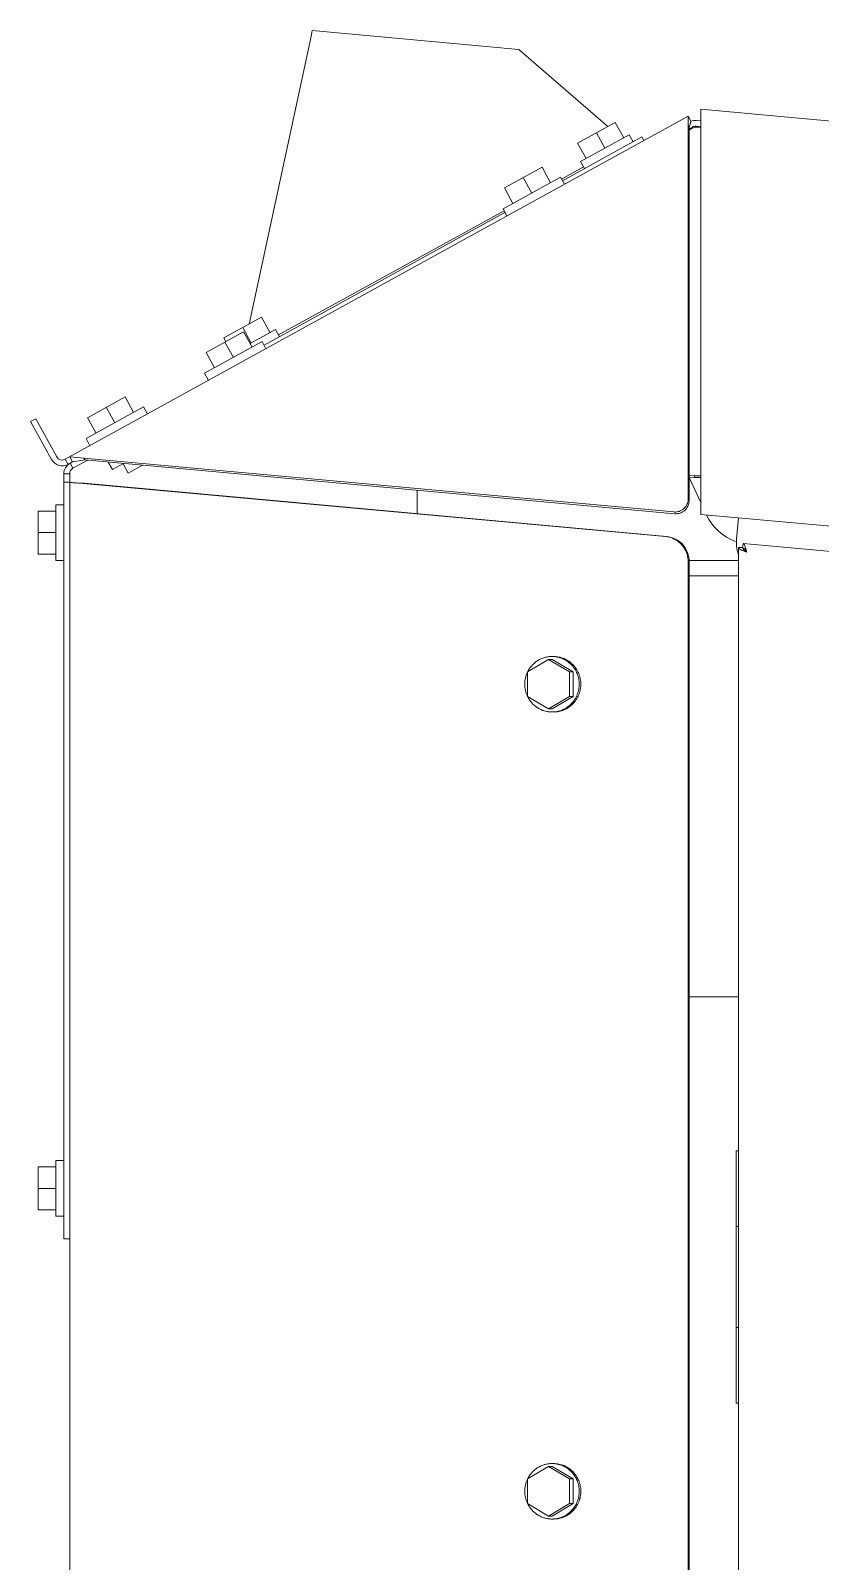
# Model space of a CAD drawing. Header units: millimetres. Extents: x -7970 to 6845, y -11075 to 1978.
# Drawn here: x 1984 to 2297, y -8997 to -8390 of the extents above; entities that cross this region are included whole.
import ezdxf

# ---------------------------------------------------------------- set-up
doc = ezdxf.new("R2010")
doc.units = ezdxf.units.MM
doc.header["$LTSCALE"] = 5
doc.layers.add('Layer0021', color=7, linetype='Continuous')

msp = doc.modelspace()

# ---------------------------------------------------------------- linework, layer by layer
at = {"layer": 'Layer0021', "color": 7, "linetype": 'Continuous', "lineweight": 18}
for p, q in [((2070.667, -8506.166), (2095.359, -8391.48)), ((2095.359, -8391.48), (2095.385, -8391.357)), ((2095.385, -8391.357), (2095.72, -8389.804)), ((2095.72, -8389.804), (2177.479, -8397.25)), ((2177.479, -8397.25), (2212.834, -8427.772)), ((1997.857, -8559.79), (2244.608, -8423.727)), ((2244.608, -8423.727), (2245.719, -8425.741)), ((2244.608, -8423.727), (2244.608, -8425.807)), ((2249.607, -8422.576), (2249.608, -8420.97)), ((2249.607, -8422.952), (2249.607, -8422.576)), ((2249.608, -8423.228), (2249.607, -8422.952)), ((2249.608, -8420.97), (3887.629, -8570.424)), ((2249.608, -8581.634), (2249.608, -8423.228)), ((2200.818, -8434.399), (2215.704, -8426.19)), ((2211.641, -8436.424), (2208.261, -8430.294)), ((2219.085, -8432.32), (2215.704, -8426.19)), ((2244.608, -8425.807), (2244.608, -8427.363)), ((2244.608, -8427.363), (2244.979, -8428.043)), ((2244.608, -8575.665), (2244.608, -8427.363)), ((2245.513, -8426.38), (2244.979, -8428.043)), ((2246.33, -8428.031), (2244.979, -8428.775)), ((2244.979, -8429.232), (2244.979, -8428.043)), ((2244.979, -8429.232), (2246.011, -8428.663)), ((2244.979, -8576.344), (2244.979, -8429.232)), ((2245.719, -8425.741), (2245.513, -8426.38)), ((2249.608, -8427.898), (2247.764, -8427.73)), ((2249.608, -8425.589), (2247.973, -8425.44)), ((2248.993, -8428.043), (2249.608, -8428.099)), ((2194.825, -8449.351), (2226.322, -8431.983)), ((2204.198, -8440.528), (2200.818, -8434.399)), ((2202.009, -8441.736), (2221.274, -8431.112)), ((2222.819, -8433.915), (2221.274, -8431.112)), ((2226.322, -8431.983), (2227.094, -8433.384)), ((2203.554, -8444.538), (2202.009, -8441.736)), ((2194.052, -8447.95), (2171.284, -8460.505)), ((2171.844, -8452.202), (2186.731, -8443.993)), ((2182.668, -8454.227), (2179.288, -8448.098)), ((2190.111, -8450.123), (2186.731, -8443.993)), ((2194.052, -8447.95), (2195.597, -8450.752)), ((2194.438, -8448.651), (2203.167, -8443.837)), ((2175.225, -8458.332), (2171.844, -8452.202)), ((2171.284, -8460.505), (2172.829, -8463.307)), ((2076.606, -8514.539), (2172.057, -8461.906)), ((2082.322, -8510.473), (2171.67, -8461.205)), ((2060.707, -8511.658), (2075.594, -8503.449)), ((2078.974, -8509.579), (2075.594, -8503.449)), ((2053.626, -8517.39), (2068.513, -8509.181)), ((2071.531, -8513.683), (2068.15, -8507.554)), ((2071.893, -8515.311), (2068.513, -8509.181)), ((2071.12, -8513.91), (2081.163, -8508.372)), ((2082.708, -8511.174), (2081.163, -8508.372)), ((2075.834, -8513.138), (2053.066, -8525.692)), ((2061.48, -8513.059), (2060.707, -8511.658)), ((2064.45, -8519.415), (2061.07, -8513.285)), ((2075.834, -8513.138), (2077.379, -8515.94)), ((2057.006, -8523.519), (2053.626, -8517.39)), ((2053.066, -8525.692), (2054.611, -8528.495)), ((2028.858, -8539.017), (2006.096, -8551.582)), ((2006.652, -8543.279), (2021.535, -8535.063)), ((2017.477, -8545.3), (2014.094, -8539.171)), ((2024.918, -8541.192), (2021.535, -8535.063)), ((2028.858, -8539.017), (2030.404, -8541.818)), ((1986.155, -8543.746), (1984.141, -8544.857)), ((1992.446, -8559.918), (1984.141, -8544.857)), ((1994.46, -8558.808), (1986.155, -8543.746)), ((2010.035, -8549.407), (2006.652, -8543.279)), ((2023.401, -8545.685), (2023.409, -8545.7)), ((2006.096, -8551.582), (2007.642, -8554.384)), ((2014.646, -8550.517), (2014.652, -8550.529)), ((1997.857, -8559.79), (1998.967, -8561.804)), ((2000.719, -8560.838), (1998.967, -8561.804)), ((2000.719, -8560.838), (1999.608, -8558.824)), ((2005.267, -8559.34), (1999.608, -8558.824)), ((1999.788, -8561.346), (2000.9, -8563.36)), ((2005.638, -8560.02), (2000.719, -8560.838)), ((2000.9, -8563.36), (2006.765, -8560.122)), ((2005.267, -8559.34), (2005.638, -8560.02)), ((2238.966, -8580.662), (2005.267, -8559.34)), ((2239.337, -8581.342), (2005.638, -8560.02)), ((2016.52, -8563.875), (2014.856, -8560.861)), ((2016.52, -8563.875), (2020.97, -8561.418)), ((2020.735, -8561.548), (2022.765, -8565.225)), ((2020.816, -8561.504), (2020.759, -8561.399)), ((2028.428, -8562.099), (2022.765, -8565.225)), ((1997.308, -8565.549), (1999.608, -8565.549)), ((1997.308, -8868.866), (1997.308, -8565.549)), ((1999.608, -8568.866), (1997.308, -8568.866)), ((1999.608, -8565.549), (1999.608, -8568.866)), ((1999.608, -8568.866), (1999.608, -9407.528)), ((2235.676, -8590.404), (2003.467, -8569.218)), ((2236.134, -8590.398), (2003.918, -8569.05)), ((2244.979, -8566.149), (2247.179, -8566.349)), ((2244.979, -8566.835), (2247.2, -8567.038)), ((2244.979, -8566.963), (2249.608, -8576.915)), ((2249.608, -8566.343), (2247.179, -8566.349)), ((2247.179, -8566.349), (2247.2, -8567.038)), ((2249.608, -8567.031), (2247.2, -8567.038)), ((2137.308, -8581.313), (2137.308, -8572.033)), ((1987.108, -8597.366), (1987.108, -8580.366)), ((1994.108, -8580.366), (1987.108, -8580.366)), ((1994.108, -8599.866), (1994.108, -8577.866)), ((1997.308, -8577.866), (1994.108, -8577.866)), ((3892.608, -8731.543), (2249.608, -8581.634)), ((2263.783, -8591.363), (2264.546, -8582.997)), ((1994.108, -8588.866), (1987.108, -8588.866)), ((2266.354, -8593.204), (2266.208, -8594.797)), ((3349.75, -8692.054), (2266.354, -8593.204)), ((1994.108, -8597.366), (1987.108, -8597.366)), ((1997.308, -8599.866), (1994.108, -8599.866)), ((2244.608, -9557.97), (2244.608, -8600.364)), ((2245.003, -8599.97), (2264.608, -8599.97)), ((2245.059, -9557.97), (2245.059, -8600.358)), ((2264.608, -8594.797), (2266.208, -8594.797)), ((2264.608, -8594.797), (2264.608, -9549.87)), ((2264.608, -8605.97), (2245.059, -8605.97)), ((2189.318, -8639.155), (2180.983, -8644.062)), ((2190.69, -8639.155), (2189.318, -8639.155)), ((2197.652, -8644.062), (2189.318, -8639.155)), ((2191.318, -8637.97), (2190.69, -8637.97)), ((2199.025, -8644.062), (2190.69, -8639.155)), ((2180.983, -8644.062), (2180.983, -8653.877)), ((2197.652, -8653.877), (2197.652, -8644.062)), ((2199.025, -8644.062), (2197.652, -8644.062)), ((2199.025, -8653.877), (2199.025, -8644.062)), ((2180.983, -8653.877), (2189.318, -8658.785)), ((2189.318, -8658.785), (2197.652, -8653.877)), ((2190.69, -8658.785), (2199.025, -8653.877)), ((2199.025, -8653.877), (2197.652, -8653.877)), ((2190.69, -8658.785), (2189.318, -8658.785)), ((2191.318, -8659.97), (2190.69, -8659.97)), ((2245.059, -8772.97), (2264.608, -8772.97)), ((2263.608, -8833.97), (2264.608, -8833.97)), ((2263.608, -8933.97), (2263.608, -8833.97)), ((1987.108, -8857.366), (1987.108, -8840.366)), ((1994.108, -8840.366), (1987.108, -8840.366)), ((1994.108, -8859.866), (1994.108, -8837.866)), ((1997.308, -8837.866), (1994.108, -8837.866)), ((1994.108, -8848.866), (1987.108, -8848.866)), ((1994.108, -8857.366), (1987.108, -8857.366)), ((1997.308, -8859.866), (1994.108, -8859.866)), ((2263.608, -8863.97), (2264.608, -8863.97)), ((1999.608, -8868.866), (1997.308, -8868.866)), ((2264.608, -8903.97), (2263.608, -8903.97)), ((2264.608, -8933.97), (2263.608, -8933.97)), ((2191.318, -8957.97), (2190.69, -8957.97)), ((2189.318, -8959.155), (2180.983, -8964.062)), ((2180.983, -8964.062), (2180.983, -8973.877)), ((2190.69, -8959.155), (2189.318, -8959.155)), ((2197.652, -8964.062), (2189.318, -8959.155)), ((2199.025, -8964.062), (2190.69, -8959.155)), ((2199.025, -8964.062), (2197.652, -8964.062)), ((2197.652, -8973.877), (2197.652, -8964.062)), ((2199.025, -8973.877), (2199.025, -8964.062)), ((2180.983, -8973.877), (2189.318, -8978.785)), ((2189.318, -8978.785), (2197.652, -8973.877)), ((2190.69, -8978.785), (2199.025, -8973.877)), ((2199.025, -8973.877), (2197.652, -8973.877)), ((2190.69, -8978.785), (2189.318, -8978.785)), ((2191.318, -8979.97), (2190.69, -8979.97))]:
    msp.add_line(p, q, dxfattribs=at)
for centre, radius, start, end in [((2247.537, -8430.22), 4.8, 84.786718, 112.647409), ((2247.537, -8430.22), 2.5, 84.786718, 118.873114), ((1996.65, -8557.601), 4.8, 208.873114, 298.873114), ((1996.65, -8557.601), 2.5, 208.873114, 298.873114), ((2002.108, -8565.549), 4.8, 118.9, 180), ((2002.108, -8565.549), 2.5, 118.9, 180), ((2239.963, -8575.662), 4.645, 352.551559, 359.9668), ((2239.418, -8575.7), 4.983, 264.795725, 268.419645), ((2239.418, -8575.48), 5.203, 268.478655, 283.681357), ((2270.063, -8573.47), 20, 204.943905, 250.42755), ((2234.782, -8600.076), 9.713, 67.63839, 84.719986), ((2278.721, -8592.725), 15, 174.786718, 198.087076)]:
    msp.add_arc(centre, radius, start, end, dxfattribs=at)
for points, knots in [([(2248.993, -8428.043), (2248.48, -8427.996), (2247.438, -8428.055), (2246.459, -8428.416), (2246.011, -8428.663)], [0, 0, 0, 0, 0.5012311, 1, 1, 1, 1]), ([(1999.608, -8568.866), (1999.608, -8568.923), (1999.923, -8568.936), (2000.285, -8569.023), (2001.061, -8569.067), (2001.614, -8569.11), (2001.936, -8569.13)], [0, 0, 0, 0, 0.0729457, 0.2723728, 0.5881278, 1, 1, 1, 1]), ([(2001.936, -8569.13), (2002.056, -8569.137), (2002.567, -8569.168), (2003.077, -8569.196), (2003.467, -8569.218)], [0, 0, 0, 0, 0.2366362, 1, 1, 1, 1]), ([(2244.979, -8576.344), (2244.979, -8577.029), (2244.661, -8578.431), (2243.363, -8580.148), (2241.486, -8581.232), (2240.037, -8581.405), (2239.337, -8581.342)], [0, 0, 0, 0, 0.2447685, 0.4953989, 0.7487766, 1, 1, 1, 1]), ([(2243.492, -8578.741), (2243.637, -8578.562), (2244.163, -8577.822), (2244.482, -8576.935), (2244.569, -8576.264)], [0, 0, 0, 0, 0.2539291, 1, 1, 1, 1]), ([(2240.649, -8580.535), (2240.926, -8580.468), (2242.003, -8580.112), (2242.958, -8579.398), (2243.492, -8578.741)], [0, 0, 0, 0, 0.2517959, 1, 1, 1, 1]), ([(2236.134, -8590.398), (2237.334, -8590.509), (2239.722, -8591.195), (2242.667, -8593.467), (2244.609, -8596.662), (2245.059, -8599.131), (2245.059, -8600.358)], [0, 0, 0, 0, 0.2477822, 0.4969392, 0.747852, 1, 1, 1, 1]), ([(2244.608, -8600.364), (2244.608, -8598.418), (2243.453, -8594.457), (2240.258, -8591.827), (2238.478, -8591.093)], [0, 0, 0, 0, 0.5025232, 1, 1, 1, 1]), ([(2266.896, -8593.684), (2266.857, -8593.616), (2266.731, -8593.411), (2266.52, -8593.219), (2266.354, -8593.204)], [0, 0, 0, 0, 0.3199979, 1, 1, 1, 1]), ([(2267.372, -8594.903), (2267.335, -8594.783), (2267.204, -8594.367), (2267.05, -8593.954), (2266.896, -8593.684)], [0, 0, 0, 0, 0.2881337, 1, 1, 1, 1]), ([(2265.037, -8595.381), (2264.972, -8595.336), (2264.781, -8595.192), (2264.608, -8594.964), (2264.608, -8594.797)], [0, 0, 0, 0, 0.3199979, 1, 1, 1, 1]), ([(2266.208, -8595.966), (2266.091, -8595.919), (2265.689, -8595.75), (2265.292, -8595.559), (2265.037, -8595.381)], [0, 0, 0, 0, 0.2881337, 1, 1, 1, 1]), ([(2267.008, -8595.966), (2266.893, -8595.873), (2266.537, -8595.57), (2266.208, -8595.128), (2266.208, -8594.797)], [0, 0, 0, 0, 0.3077454, 1, 1, 1, 1]), ([(2267.299, -8595.7), (2267.217, -8595.577), (2266.948, -8595.195), (2266.538, -8594.827), (2266.208, -8594.797)], [0, 0, 0, 0, 0.3077454, 1, 1, 1, 1]), ([(2267.808, -8596.55), (2267.669, -8596.501), (2267.133, -8596.314), (2266.598, -8596.122), (2266.208, -8595.966)], [0, 0, 0, 0, 0.2597762, 1, 1, 1, 1]), ([(2267.808, -8596.55), (2267.772, -8596.407), (2267.635, -8595.856), (2267.493, -8595.306), (2267.372, -8594.903)], [0, 0, 0, 0, 0.2597762, 1, 1, 1, 1]), ([(2190.69, -8637.97), (2190.196, -8637.97), (2189.206, -8638.039), (2187.75, -8638.35), (2186.349, -8638.862), (2185.031, -8639.565), (2183.819, -8640.445), (2182.738, -8641.487), (2181.807, -8642.669), (2181.299, -8643.537), (2181.075, -8643.985)], [0, 0, 0, 0, 0.124231, 0.2485545, 0.3730559, 0.4978068, 0.6228597, 0.7482442, 0.8739647, 1, 1, 1, 1]), ([(2201.477, -8648.97), (2201.477, -8648.251), (2201.338, -8646.811), (2200.721, -8644.736), (2199.719, -8642.822), (2198.37, -8641.144), (2196.725, -8639.767), (2194.847, -8638.743), (2192.81, -8638.112), (2191.395, -8637.97), (2190.69, -8637.97)], [0, 0, 0, 0, 0.1262028, 0.2522168, 0.3778992, 0.5031411, 0.6279047, 0.752225, 0.8762048, 1, 1, 1, 1]), ([(2202.104, -8648.97), (2202.104, -8648.251), (2201.965, -8646.811), (2201.349, -8644.736), (2200.346, -8642.822), (2198.997, -8641.144), (2197.352, -8639.767), (2195.475, -8638.743), (2193.438, -8638.112), (2192.023, -8637.97), (2191.318, -8637.97)], [0, 0, 0, 0, 0.1262028, 0.2522168, 0.3778992, 0.5031411, 0.6279047, 0.752225, 0.8762048, 1, 1, 1, 1]), ([(2180.971, -8644.2), (2180.621, -8644.941), (2180.085, -8646.505), (2179.904, -8648.149), (2179.904, -8648.97)], [0, 0, 0, 0, 0.4995255, 1, 1, 1, 1]), ([(2179.904, -8648.97), (2179.904, -8649.79), (2180.085, -8651.434), (2180.621, -8652.999), (2180.971, -8653.739)], [0, 0, 0, 0, 0.5004745, 1, 1, 1, 1]), ([(2190.69, -8659.97), (2191.395, -8659.97), (2192.81, -8659.828), (2194.847, -8659.197), (2196.725, -8658.173), (2198.37, -8656.795), (2199.719, -8655.117), (2200.721, -8653.204), (2201.338, -8651.129), (2201.477, -8649.688), (2201.477, -8648.97)], [0, 0, 0, 0, 0.1237952, 0.247775, 0.3720953, 0.4968589, 0.6221008, 0.7477832, 0.8737972, 1, 1, 1, 1]), ([(2191.318, -8659.97), (2192.023, -8659.97), (2193.438, -8659.828), (2195.475, -8659.197), (2197.352, -8658.173), (2198.997, -8656.795), (2200.346, -8655.117), (2201.349, -8653.204), (2201.965, -8651.129), (2202.104, -8649.688), (2202.104, -8648.97)], [0, 0, 0, 0, 0.1237952, 0.247775, 0.3720953, 0.4968589, 0.6221008, 0.7477832, 0.8737972, 1, 1, 1, 1]), ([(2181.075, -8653.954), (2181.299, -8654.403), (2181.807, -8655.27), (2182.738, -8656.453), (2183.819, -8657.494), (2185.031, -8658.375), (2186.349, -8659.077), (2187.75, -8659.589), (2189.206, -8659.9), (2190.196, -8659.97), (2190.69, -8659.97)], [0, 0, 0, 0, 0.1260353, 0.2517558, 0.3771403, 0.5021932, 0.6269441, 0.7514455, 0.875769, 1, 1, 1, 1]), ([(2190.69, -8957.97), (2190.196, -8957.97), (2189.206, -8958.039), (2187.75, -8958.35), (2186.349, -8958.862), (2185.031, -8959.565), (2183.819, -8960.445), (2182.738, -8961.487), (2181.807, -8962.669), (2181.299, -8963.537), (2181.075, -8963.985)], [0, 0, 0, 0, 0.124231, 0.2485545, 0.3730559, 0.4978068, 0.6228597, 0.7482442, 0.8739647, 1, 1, 1, 1]), ([(2201.477, -8968.97), (2201.477, -8968.251), (2201.338, -8966.811), (2200.721, -8964.736), (2199.719, -8962.822), (2198.37, -8961.144), (2196.725, -8959.767), (2194.847, -8958.743), (2192.81, -8958.112), (2191.395, -8957.97), (2190.69, -8957.97)], [0, 0, 0, 0, 0.1262028, 0.2522168, 0.3778992, 0.5031411, 0.6279047, 0.752225, 0.8762048, 1, 1, 1, 1]), ([(2202.104, -8968.97), (2202.104, -8968.251), (2201.965, -8966.811), (2201.349, -8964.736), (2200.346, -8962.822), (2198.997, -8961.144), (2197.352, -8959.767), (2195.475, -8958.743), (2193.438, -8958.112), (2192.023, -8957.97), (2191.318, -8957.97)], [0, 0, 0, 0, 0.1262028, 0.2522168, 0.3778992, 0.5031411, 0.6279047, 0.752225, 0.8762048, 1, 1, 1, 1]), ([(2180.971, -8964.2), (2180.621, -8964.941), (2180.085, -8966.505), (2179.904, -8968.149), (2179.904, -8968.97)], [0, 0, 0, 0, 0.4995255, 1, 1, 1, 1]), ([(2179.904, -8968.97), (2179.904, -8969.79), (2180.085, -8971.434), (2180.621, -8972.999), (2180.971, -8973.739)], [0, 0, 0, 0, 0.5004745, 1, 1, 1, 1]), ([(2190.69, -8979.97), (2191.395, -8979.97), (2192.81, -8979.828), (2194.847, -8979.197), (2196.725, -8978.173), (2198.37, -8976.795), (2199.719, -8975.117), (2200.721, -8973.204), (2201.338, -8971.129), (2201.477, -8969.688), (2201.477, -8968.97)], [0, 0, 0, 0, 0.1237952, 0.247775, 0.3720953, 0.4968589, 0.6221008, 0.7477832, 0.8737972, 1, 1, 1, 1]), ([(2191.318, -8979.97), (2192.023, -8979.97), (2193.438, -8979.828), (2195.475, -8979.197), (2197.352, -8978.173), (2198.997, -8976.795), (2200.346, -8975.117), (2201.349, -8973.204), (2201.965, -8971.129), (2202.104, -8969.688), (2202.104, -8968.97)], [0, 0, 0, 0, 0.1237952, 0.247775, 0.3720953, 0.4968589, 0.6221008, 0.7477832, 0.8737972, 1, 1, 1, 1]), ([(2181.075, -8973.954), (2181.299, -8974.403), (2181.807, -8975.27), (2182.738, -8976.453), (2183.819, -8977.494), (2185.031, -8978.375), (2186.349, -8979.077), (2187.75, -8979.589), (2189.206, -8979.9), (2190.196, -8979.97), (2190.69, -8979.97)], [0, 0, 0, 0, 0.1260353, 0.2517558, 0.3771403, 0.5021932, 0.6269441, 0.7514455, 0.875769, 1, 1, 1, 1])]:
    msp.add_open_spline(points, degree=3, knots=knots, dxfattribs=at)
for points in [[(2267.808, -8596.55), (2267.537, -8596.361), (2267.265, -8596.173), (2267.008, -8595.966)], [(2267.808, -8596.55), (2267.645, -8596.263), (2267.482, -8595.975), (2267.299, -8595.7)]]:
    msp.add_open_spline(points, degree=3, dxfattribs=at)

doc.saveas('drawing.dxf')
